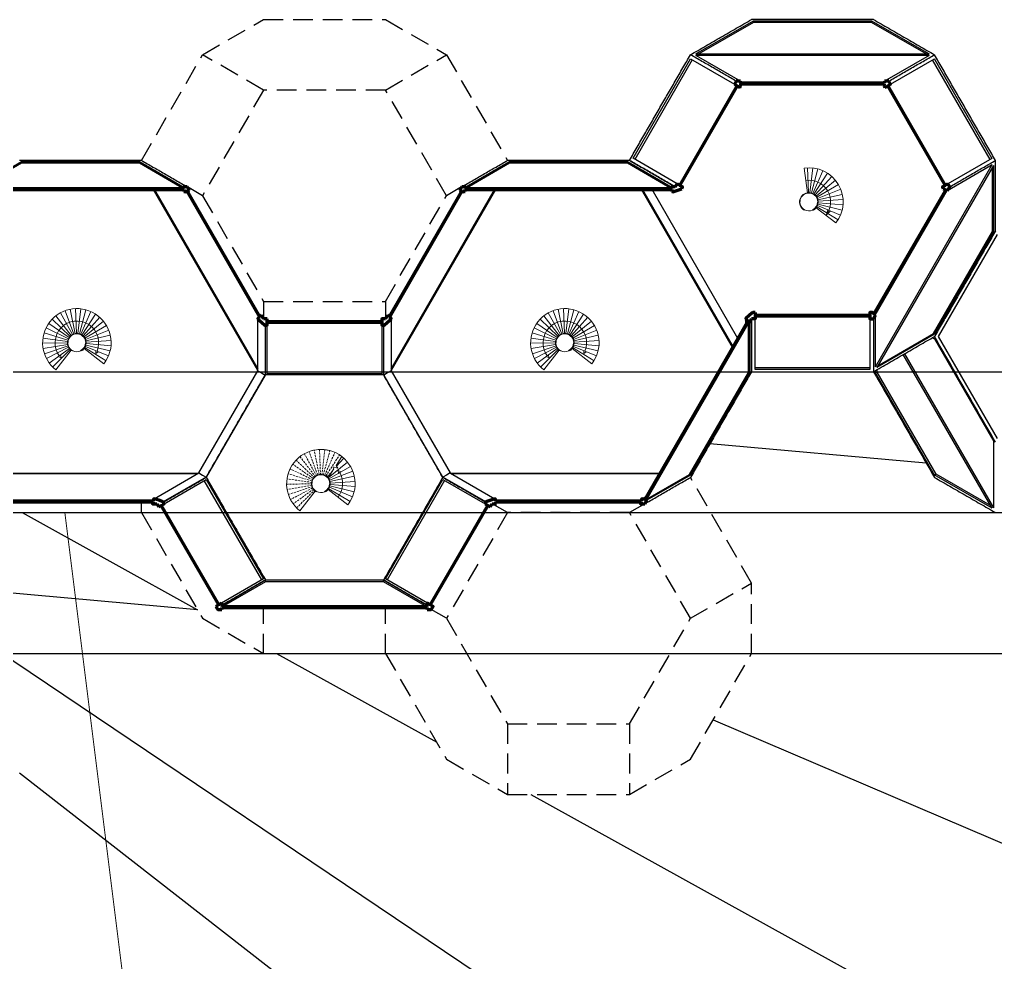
# Model space of a CAD drawing. Header units: millimetres. Extents: x 32551 to 59551, y -21458 to 15116.
# Drawn here: x 48192 to 48976, y -19898 to -19140 of the extents above; entities that cross this region are included whole.
import ezdxf

# ---------------------------------------------------------------- set-up
doc = ezdxf.new("R2010")
doc.units = ezdxf.units.MM
doc.linetypes.add('HIDDEN2', pattern=[4.7625, 3.175, -1.5875])
for name, color, linetype, lineweight, true_color in [('2ND', 120, 'Continuous', 35, 0x39ffb0), ('3RD', 141, 'Continuous', 25, 0x7debff), ('4TH DETAILS', 120, 'Continuous', 15, 0x39ffb0)]:
    doc.layers.add(name, color=color, linetype=linetype, lineweight=lineweight, true_color=true_color)
doc.layers.add('GLOW-EMERALD', color=120, linetype='Continuous', lineweight=70, true_color=0x39ffb0, transparency=0.8)

msp = doc.modelspace()

# ---------------------------------------------------------------- linework, layer by layer
for p, q in [((44829.36, -19423.096), (52689.898, -19423.096)), ((44829.36, -19536.282), (52689.898, -19536.282)), ((44829.36, -19649.419), (52689.898, -19649.419))]:
    msp.add_line(p, q)
at = {"layer": '2ND', "linetype": 'Continuous'}
for p, q in [((48768.378, -19193.543), (48722.299, -19273.354)), ((48767.681, -19189.78), (48766.226, -19192.301)), ((48766.226, -19192.301), (48768.378, -19193.543)), ((48770.94, -19189.78), (48767.681, -19189.78)), ((48768.484, -19193.604), (48770.635, -19194.846)), ((48770.635, -19194.846), (48771.356, -19193.598)), ((48771.356, -19193.598), (48771.675, -19193.598)), ((48886.368, -19192.007), (48886.062, -19193.598)), ((48886.062, -19193.598), (48886.381, -19193.598)), ((48886.381, -19193.598), (48887.101, -19194.846)), ((48886.797, -19189.78), (48886.49, -19191.371)), ((48890.055, -19189.78), (48886.797, -19189.78)), ((48326.773, -19274.633), (48323.515, -19274.633)), ((48323.515, -19274.633), (48323.821, -19276.224)), ((48323.944, -19276.86), (48324.25, -19278.451)), ((48328.402, -19277.454), (48326.773, -19274.633)), ((48547.028, -19277.985), (48488.793, -19378.85)), ((48489.283, -19379.274), (48547.641, -19278.197)), ((48547.126, -19274.633), (48545.497, -19277.454)), ((48545.497, -19277.454), (48547.028, -19277.985)), ((48550.385, -19274.633), (48547.126, -19274.633)), ((48547.641, -19278.197), (48549.171, -19278.727)), ((48549.171, -19278.727), (48549.331, -19278.451)), ((48549.331, -19278.451), (48549.65, -19278.451)), ((48549.65, -19278.451), (48549.956, -19276.86)), ((48549.956, -19276.86), (48715.862, -19276.86)), ((48550.078, -19276.224), (48550.385, -19274.633)), ((48715.74, -19276.224), (48550.078, -19276.224)), ((48715.433, -19274.633), (48715.74, -19276.224)), ((48715.862, -19276.86), (48716.168, -19278.451)), ((48723.995, -19276.181), (48723.836, -19275.905)), ((48933.901, -19275.905), (48933.741, -19276.181)), ((48933.741, -19276.181), (48935.885, -19276.924)), ((48936.497, -19277.136), (48937.416, -19277.454)), ((48387.96, -19380.611), (48386.331, -19377.789)), ((48390.871, -19380.611), (48387.96, -19380.611)), ((48483.029, -19383.095), (48390.871, -19383.095)), ((48390.871, -19383.218), (48483.029, -19383.218)), ((48487.569, -19377.789), (48485.94, -19380.611)), ((48487.569, -19383.433), (48490.508, -19380.887)), ((48777.025, -19382.372), (48694.194, -19525.839)), ((48694.806, -19526.051), (48777.514, -19382.796)), ((48874.947, -19378.004), (48782.789, -19378.004)), ((48782.789, -19378.127), (48874.947, -19378.127)), ((48877.858, -19380.611), (48879.487, -19377.789)), ((48484.47, -19385.702), (48484.629, -19385.978)), ((48299.348, -19526.964), (48182.634, -19526.964)), ((48182.756, -19527.6), (48299.225, -19527.6)), ((48302.177, -19529.191), (48303.633, -19531.712)), ((48307.481, -19527.642), (48303.806, -19526.369)), ((48305.784, -19530.47), (48351.863, -19610.281)), ((48351.969, -19610.219), (48305.89, -19530.408)), ((48307.321, -19527.918), (48307.481, -19527.642)), ((48568.009, -19530.408), (48521.93, -19610.219)), ((48522.036, -19610.281), (48568.115, -19530.47)), ((48565.858, -19529.166), (48568.009, -19530.408)), ((48568.115, -19530.47), (48570.267, -19531.712)), ((48570.267, -19531.712), (48571.722, -19529.191)), ((48691.266, -19526.964), (48574.552, -19526.964)), ((48574.674, -19527.6), (48691.144, -19527.6)), ((48694.096, -19529.191), (48695.725, -19526.369)), ((48351.863, -19610.281), (48349.712, -19611.523)), ((48354.121, -19608.977), (48351.969, -19610.219)), ((48354.841, -19610.225), (48354.121, -19608.977)), ((48519.058, -19610.225), (48518.739, -19610.225)), ((48518.739, -19610.225), (48519.046, -19611.816)), ((48354.732, -19612.453), (48519.168, -19612.453)), ((48519.046, -19611.816), (48354.854, -19611.816)), ((48519.168, -19612.453), (48519.474, -19614.044))]:
    msp.add_line(p, q, dxfattribs=at)
for points in [[(48722.405, -19273.415), (48768.484, -19193.604), (48768.378, -19193.543)], [(48886.49, -19191.371), (48771.246, -19191.371), (48770.94, -19189.78)], [(48771.675, -19193.598), (48771.368, -19192.007), (48886.368, -19192.007)], [(48887.101, -19194.846), (48889.253, -19193.604), (48935.332, -19273.415)], [(48935.438, -19273.354), (48889.359, -19193.543), (48891.51, -19192.301), (48890.055, -19189.78)], [(48718.692, -19274.633), (48720.147, -19272.112)], [(48722.299, -19273.354), (48720.147, -19272.112)], [(48723.836, -19275.905), (48724.556, -19274.657), (48722.405, -19273.415)], [(48935.332, -19273.415), (48933.18, -19274.657), (48933.901, -19275.905)], [(48937.589, -19272.112), (48935.438, -19273.354)], [(48937.416, -19277.454), (48939.045, -19274.633), (48937.589, -19272.112)], [(48158.038, -19276.86), (48323.944, -19276.86)], [(48323.821, -19276.224), (48158.16, -19276.224)], [(48324.25, -19278.451), (48324.569, -19278.451), (48324.728, -19278.727), (48326.259, -19278.197), (48384.616, -19379.274)], [(48385.106, -19378.85), (48326.872, -19277.985), (48328.402, -19277.454)], [(48718.692, -19274.633), (48715.433, -19274.633)], [(48716.168, -19278.451), (48716.487, -19278.451), (48716.647, -19278.727), (48723.995, -19276.181)], [(48935.885, -19276.924), (48878.262, -19376.729), (48876.548, -19375.244), (48876.388, -19375.52)], [(48879.487, -19377.789), (48878.752, -19377.153), (48936.497, -19277.136)], [(48781.189, -19375.244), (48778.249, -19377.789), (48775.31, -19380.335), (48775.469, -19380.611), (48775.31, -19380.887)], [(48782.789, -19375.52), (48781.348, -19375.52), (48781.189, -19375.244)], [(48782.789, -19375.52), (48782.789, -19378.004)], [(48876.388, -19375.52), (48874.947, -19375.52), (48874.947, -19378.004)], [(48384.616, -19379.274), (48383.392, -19380.335), (48383.551, -19380.611), (48383.392, -19380.887)], [(48383.392, -19380.887), (48386.331, -19383.433)], [(48386.331, -19377.789), (48385.106, -19378.85)], [(48386.331, -19383.433), (48389.27, -19385.978), (48389.43, -19385.702)], [(48389.43, -19385.702), (48390.871, -19385.702), (48390.871, -19383.218)], [(48390.871, -19383.095), (48390.871, -19380.611)], [(48485.94, -19380.611), (48483.029, -19380.611), (48483.029, -19383.095)], [(48483.029, -19383.218), (48483.029, -19385.702), (48484.47, -19385.702)], [(48484.629, -19385.978), (48487.569, -19383.433)], [(48488.793, -19378.85), (48487.569, -19377.789)], [(48490.508, -19380.887), (48490.349, -19380.611), (48490.508, -19380.335), (48489.283, -19379.274)], [(48775.31, -19380.887), (48777.025, -19382.372)], [(48777.514, -19382.796), (48778.249, -19383.433), (48779.878, -19380.611)], [(48782.789, -19378.127), (48782.789, -19380.611), (48779.878, -19380.611)], [(48874.947, -19378.127), (48874.947, -19380.611), (48877.858, -19380.611)], [(48299.973, -19525.373), (48299.654, -19525.373), (48299.348, -19526.964)], [(48303.806, -19526.369), (48300.132, -19525.096), (48299.973, -19525.373)], [(48573.767, -19525.096), (48566.419, -19527.642), (48566.578, -19527.918), (48565.858, -19529.166)], [(48574.552, -19526.964), (48574.246, -19525.373), (48573.927, -19525.373), (48573.767, -19525.096)], [(48694.194, -19525.839), (48692.051, -19525.096), (48691.891, -19525.373), (48691.572, -19525.373), (48691.266, -19526.964)], [(48299.225, -19527.6), (48298.919, -19529.191), (48302.177, -19529.191)], [(48303.633, -19531.712), (48305.784, -19530.47)], [(48305.89, -19530.408), (48308.042, -19529.166), (48307.321, -19527.918)], [(48571.722, -19529.191), (48574.981, -19529.191)], [(48574.981, -19529.191), (48574.674, -19527.6)], [(48691.144, -19527.6), (48690.837, -19529.191), (48694.096, -19529.191)], [(48695.725, -19526.369), (48694.806, -19526.051)], [(48349.712, -19611.523), (48351.167, -19614.044), (48354.425, -19614.044)], [(48354.854, -19611.816), (48355.16, -19610.225), (48354.841, -19610.225)], [(48521.93, -19610.219), (48519.779, -19608.977), (48519.058, -19610.225)], [(48519.474, -19614.044), (48522.732, -19614.044), (48524.188, -19611.523), (48522.036, -19610.281)], [(48354.425, -19614.044), (48354.732, -19612.453)]]:
    msp.add_lwpolyline(points, dxfattribs=at)
at = {"layer": '3RD', "linetype": 'Continuous', "ltscale": 10}
for p, q in [((48735.233, -19167.91), (48781.508, -19141.194)), ((48781.508, -19142.608), (48781.508, -19141.194)), ((48781.508, -19141.194), (48876.229, -19141.194)), ((48876.229, -19142.608), (48876.229, -19141.194)), ((48876.229, -19141.194), (48921.96, -19167.597)), ((48781.508, -19142.608), (48737.682, -19167.91)), ((48876.229, -19142.608), (48781.508, -19142.608)), ((48920.054, -19167.91), (48876.229, -19142.608)), ((48684.81, -19251.71), (48730.889, -19171.899)), ((48730.889, -19171.899), (48766.226, -19192.301)), ((48735.776, -19169.478), (48735.16, -19169.122)), ((48922.577, -19169.122), (48735.16, -19169.122)), ((48735.233, -19167.91), (48922.503, -19167.91)), ((48770.94, -19189.78), (48735.776, -19169.478)), ((48922.577, -19169.122), (48886.797, -19189.78)), ((48891.51, -19192.301), (48926.803, -19171.924)), ((48921.96, -19167.597), (48922.503, -19167.91)), ((48926.803, -19171.924), (48926.848, -19172.001)), ((48926.848, -19172.001), (48972.882, -19251.735)), ((48732.323, -19172.727), (48686.244, -19252.538)), ((48971.448, -19252.563), (48925.369, -19172.752)), ((48889.359, -19193.543), (48889.253, -19193.604)), ((48193.63, -19255.745), (48158.16, -19276.224)), ((48158.466, -19274.633), (48193.63, -19254.331)), ((48193.63, -19255.745), (48193.63, -19254.331)), ((48193.63, -19254.331), (48288.351, -19254.331)), ((48288.351, -19255.745), (48193.63, -19255.745)), ((48288.351, -19254.331), (48323.515, -19274.633)), ((48288.351, -19255.745), (48288.351, -19254.331)), ((48323.821, -19276.224), (48288.351, -19255.745)), ((48585.548, -19255.745), (48550.078, -19276.224)), ((48550.385, -19274.633), (48585.548, -19254.331)), ((48585.548, -19255.745), (48585.548, -19254.331)), ((48585.548, -19254.331), (48680.27, -19254.331)), ((48680.27, -19255.745), (48585.548, -19255.745)), ((48680.27, -19254.331), (48715.433, -19274.633)), ((48680.27, -19255.745), (48680.27, -19254.331)), ((48715.74, -19276.224), (48680.27, -19255.745)), ((48720.147, -19272.112), (48684.81, -19251.71)), ((48879.487, -19419.113), (48973.203, -19256.792)), ((48974.208, -19257.466), (48880.573, -19419.647)), ((48937.416, -19277.454), (48973.203, -19256.792)), ((48972.882, -19251.735), (48937.589, -19272.112)), ((48973.474, -19310.475), (48973.474, -19258.739)), ((48974.208, -19257.466), (48974.208, -19310.899)), ((48722.299, -19273.354), (48722.405, -19273.415)), ((48935.332, -19273.415), (48935.438, -19273.354)), ((48383.392, -19421.971), (48299.612, -19276.86)), ((48300.336, -19276.86), (48383.392, -19420.717)), ((48324.25, -19278.451), (48321.494, -19276.86)), ((48324.25, -19278.451), (48324.728, -19278.727)), ((48326.872, -19277.985), (48326.259, -19278.197)), ((48574.382, -19276.86), (48490.508, -19421.971)), ((48490.508, -19420.717), (48573.564, -19276.86)), ((48547.641, -19278.197), (48547.028, -19277.985)), ((48549.171, -19278.727), (48549.65, -19278.451)), ((48552.405, -19276.86), (48549.65, -19278.451)), ((48550.078, -19276.224), (48549.956, -19276.86)), ((48764.736, -19403.657), (48691.53, -19276.86)), ((48692.254, -19276.86), (48765.098, -19403.029)), ((48768.975, -19396.314), (48700.009, -19276.86)), ((48716.168, -19278.451), (48713.413, -19276.86)), ((48715.862, -19276.86), (48715.74, -19276.224)), ((48716.168, -19278.451), (48716.647, -19278.727)), ((48936.497, -19277.136), (48935.885, -19276.924)), ((48926.113, -19392.506), (48973.474, -19310.475)), ((48974.208, -19310.899), (48928.477, -19390.109)), ((48930.106, -19394.811), (48977.467, -19312.781)), ((48973.474, -19310.475), (48974.208, -19310.899)), ((48383.392, -19422.339), (48383.392, -19380.335)), ((48384.616, -19379.274), (48385.106, -19378.85)), ((48488.793, -19378.85), (48489.283, -19379.274)), ((48490.508, -19380.335), (48490.508, -19422.339)), ((48775.31, -19385.342), (48775.31, -19380.335)), ((48777.514, -19382.796), (48777.025, -19382.372)), ((48777.514, -19423.612), (48777.514, -19382.796)), ((48778.249, -19383.433), (48778.249, -19424.036)), ((48782.789, -19421.415), (48782.789, -19380.611)), ((48874.947, -19380.611), (48874.947, -19421.415)), ((48878.262, -19376.729), (48878.752, -19377.153)), ((48879.487, -19419.113), (48879.487, -19377.789)), ((48389.27, -19385.978), (48389.27, -19425.733)), ((48390.871, -19424.809), (48390.871, -19385.702)), ((48483.029, -19385.702), (48483.029, -19424.809)), ((48484.629, -19425.733), (48484.629, -19385.978)), ((48928.477, -19390.109), (48926.848, -19392.93)), ((48926.848, -19392.93), (48880.573, -19419.647)), ((48881.308, -19418.374), (48926.113, -19392.506)), ((48925.219, -19395.752), (48926.848, -19396.693)), ((48926.113, -19392.506), (48926.848, -19392.93)), ((48926.848, -19396.693), (48972.579, -19475.902)), ((48977.467, -19476.842), (48930.106, -19394.811)), ((48973.122, -19532.784), (48901.81, -19409.267)), ((48902.833, -19408.676), (48974.208, -19532.302)), ((48336.031, -19504.37), (48383.392, -19422.339)), ((48383.392, -19422.339), (48386.331, -19424.036)), ((48390.871, -19423.153), (48483.029, -19423.153)), ((48490.508, -19422.339), (48487.569, -19424.036)), ((48490.508, -19422.339), (48537.869, -19504.37)), ((48782.789, -19419.759), (48874.947, -19419.759)), ((48874.947, -19421.415), (48782.789, -19421.415)), ((48879.487, -19424.036), (48879.487, -19422.155)), ((48880.712, -19423.329), (48879.487, -19424.036)), ((48880.712, -19423.329), (48880.712, -19421.448)), ((48928.073, -19505.36), (48880.712, -19423.329)), ((48389.27, -19425.733), (48341.91, -19507.764)), ((48386.331, -19424.036), (48389.27, -19425.733)), ((48483.029, -19424.809), (48390.871, -19424.809)), ((48487.569, -19424.036), (48484.629, -19425.733)), ((48484.789, -19426.01), (48484.629, -19425.733)), ((48531.99, -19507.764), (48484.789, -19426.01)), ((48730.154, -19505.643), (48777.514, -19423.612)), ((48778.249, -19424.036), (48732.518, -19503.246)), ((48777.514, -19423.612), (48778.249, -19424.036)), ((48926.848, -19506.067), (48879.487, -19424.036)), ((48972.579, -19475.902), (48974.208, -19478.724)), ((48974.208, -19478.724), (48974.208, -19532.302)), ((48168.152, -19504.554), (48335.712, -19504.554)), ((48334.626, -19505.182), (48168.514, -19505.182)), ((48300.132, -19525.096), (48336.031, -19504.37)), ((48341.91, -19507.764), (48307.481, -19527.642)), ((48308.042, -19529.166), (48341.865, -19509.638)), ((48336.031, -19504.37), (48338.97, -19506.067)), ((48338.97, -19506.067), (48341.91, -19507.764)), ((48341.865, -19509.638), (48341.91, -19509.716)), ((48485.911, -19589.424), (48531.99, -19509.613)), ((48534.929, -19506.067), (48531.99, -19507.764)), ((48566.419, -19527.642), (48531.99, -19507.764)), ((48531.99, -19509.613), (48565.858, -19529.166)), ((48537.869, -19504.37), (48534.929, -19506.067)), ((48537.869, -19504.37), (48538.028, -19504.462)), ((48538.028, -19504.462), (48573.767, -19525.096)), ((48538.188, -19504.554), (48706.482, -19504.554)), ((48706.12, -19505.182), (48539.274, -19505.182)), ((48694.806, -19526.051), (48730.154, -19505.643)), ((48730.889, -19506.067), (48695.725, -19526.369)), ((48730.154, -19505.643), (48730.889, -19506.067)), ((48732.518, -19503.246), (48730.889, -19506.067)), ((48928.073, -19505.36), (48926.848, -19506.067)), ((48928.477, -19507.008), (48926.848, -19506.067)), ((48971.898, -19530.663), (48928.073, -19505.36)), ((48973.122, -19532.784), (48928.477, -19507.008)), ((48386.51, -19590.278), (48340.431, -19510.467)), ((48341.91, -19509.716), (48387.944, -19589.449)), ((48533.424, -19510.441), (48487.345, -19590.252)), ((48300.132, -19525.096), (48299.654, -19525.373)), ((48574.246, -19525.373), (48573.767, -19525.096)), ((48692.051, -19525.096), (48691.572, -19525.373)), ((48692.051, -19525.096), (48695.909, -19522.869)), ((48305.89, -19530.408), (48305.784, -19530.47)), ((48568.115, -19530.47), (48568.009, -19530.408)), ((48694.194, -19525.839), (48694.806, -19526.051)), ((48387.944, -19589.449), (48354.121, -19608.977)), ((48389.589, -19591.762), (48354.854, -19611.816)), ((48355.16, -19610.225), (48389.589, -19590.348)), ((48389.589, -19590.348), (48484.31, -19590.348)), ((48389.589, -19591.762), (48389.589, -19590.348)), ((48484.31, -19591.762), (48389.589, -19591.762)), ((48484.31, -19590.348), (48518.739, -19610.225)), ((48484.31, -19591.762), (48484.31, -19590.348)), ((48519.046, -19611.816), (48484.31, -19591.762)), ((48519.779, -19608.977), (48485.911, -19589.424)), ((48351.863, -19610.281), (48351.969, -19610.219)), ((48521.93, -19610.219), (48522.036, -19610.281)), ((48357.181, -19612.453), (48354.425, -19614.044)), ((48519.474, -19614.044), (48516.719, -19612.453)), ((48519.168, -19612.453), (48519.046, -19611.816))]:
    msp.add_line(p, q, dxfattribs=at)
at = {"layer": '3RD', "ltscale": 10}
for p, q in [((48920.249, -19496.494), (48746.443, -19481.056)), ((48194.105, -19536.245), (48335.076, -19614.315)), ((48335.019, -19614.218), (48156.176, -19598.333)), ((48147.435, -19628.723), (48933.512, -20157.404)), ((48398.395, -19649.382), (48527.119, -19720.67)), ((48749.142, -19702.656), (49315.369, -19944.28)), ((48192.022, -19745.308), (48880.79, -20281.302)), ((48602.686, -19762.519), (49123.216, -20050.792))]:
    msp.add_line(p, q, dxfattribs=at)
at = {"layer": '3RD', "linetype": 'HIDDEN2', "ltscale": 10}
msp.add_line((48289.98, -19536.282), (48289.98, -19527.6), dxfattribs=at)
at = {"layer": '3RD', "linetype": 'HIDDEN2', "ltscale": 5}
for points in [[(48290.002, -19253.402), (48338.97, -19168.587), (48387.96, -19140.302), (48485.94, -19140.302), (48534.929, -19168.587), (48583.919, -19253.39)], [(48485.94, -19196.871), (48387.96, -19196.871), (48338.97, -19168.587)], [(48547.084, -19274.707), (48534.929, -19281.724), (48485.94, -19196.871), (48534.929, -19168.587)], [(48387.96, -19196.871), (48338.97, -19281.724), (48326.816, -19274.707)], [(48338.97, -19281.724), (48387.96, -19366.577), (48387.96, -19380.611)], [(48485.94, -19366.577), (48534.929, -19281.724)], [(48387.96, -19366.577), (48485.94, -19366.577), (48485.94, -19380.611)], [(48485.94, -19649.419), (48534.929, -19734.272), (48583.919, -19762.556), (48681.899, -19762.556), (48730.889, -19734.272), (48779.878, -19649.419), (48779.878, -19592.851), (48730.889, -19507.949)], [(48694.096, -19529.191), (48681.899, -19536.282), (48583.919, -19536.282), (48571.722, -19529.191)], [(48192.001, -19536.282), (48289.98, -19536.282), (48338.97, -19621.135), (48387.96, -19649.419), (48387.96, -19612.453)], [(48583.919, -19536.282), (48534.929, -19621.135), (48522.647, -19614.044)], [(48730.889, -19621.135), (48681.899, -19536.282)], [(48681.899, -19705.988), (48730.889, -19621.135), (48779.886, -19592.863)], [(48387.96, -19649.419), (48485.94, -19649.419), (48485.94, -19612.453)], [(48534.929, -19621.135), (48583.919, -19705.988), (48583.919, -19762.556)], [(48583.919, -19705.988), (48681.899, -19705.988), (48681.899, -19762.556)]]:
    msp.add_lwpolyline(points, dxfattribs=at)
at = {"layer": '3RD', "linetype": 'Continuous', "ltscale": 10}
for points in [[(48730.889, -19168.537), (48779.878, -19140.253)], [(48877.858, -19140.253), (48779.878, -19140.253)], [(48877.858, -19140.253), (48926.848, -19168.537)], [(48681.899, -19253.39), (48730.889, -19168.537)], [(48767.681, -19189.78), (48730.889, -19168.537)], [(48890.055, -19189.78), (48926.848, -19168.537)], [(48975.838, -19253.39), (48926.848, -19168.537)], [(48289.98, -19253.39), (48192.001, -19253.39)], [(48289.98, -19253.39), (48326.773, -19274.633)], [(48547.126, -19274.633), (48583.919, -19253.39)], [(48681.899, -19253.39), (48583.919, -19253.39)], [(48718.692, -19274.633), (48681.899, -19253.39)], [(48681.899, -19253.39), (48718.692, -19274.633)], [(48939.045, -19274.633), (48975.838, -19253.39)], [(48975.838, -19309.959), (48975.838, -19253.39)], [(48975.838, -19309.959), (48926.848, -19394.811)], [(48779.878, -19380.611), (48779.878, -19423.096)], [(48779.878, -19423.096), (48779.878, -19380.611)], [(48877.858, -19380.611), (48877.858, -19423.096)], [(48389.43, -19425.641), (48389.43, -19385.702)], [(48484.47, -19425.641), (48484.47, -19385.702)], [(48877.858, -19423.096), (48926.848, -19394.811)], [(48975.838, -19479.664), (48926.848, -19394.811)], [(48779.878, -19423.096), (48730.889, -19507.949)], [(48779.878, -19423.096), (48877.858, -19423.096)], [(48877.858, -19423.096), (48926.848, -19507.949)], [(48341.91, -19507.949), (48389.43, -19425.641)], [(48484.47, -19425.641), (48389.43, -19425.641)], [(48531.99, -19507.949), (48484.47, -19425.641)], [(48307.321, -19527.918), (48341.91, -19507.949)], [(48341.91, -19507.949), (48389.43, -19590.256)], [(48531.99, -19507.949), (48484.47, -19590.256)], [(48531.99, -19507.949), (48566.578, -19527.918)], [(48694.096, -19529.191), (48730.889, -19507.949)], [(48926.848, -19507.949), (48975.838, -19536.233)], [(48354.841, -19610.225), (48389.43, -19590.256)], [(48389.43, -19590.256), (48484.47, -19590.256)], [(48484.47, -19590.256), (48519.058, -19610.225)]]:
    msp.add_open_spline(points, degree=1, dxfattribs=at)
at = {"layer": '4TH DETAILS', "linetype": 'Continuous'}
for p, q in [((48824.909, -19279.334), (48822.061, -19259.538)), ((48824.842, -19259.281), (48825.667, -19279.264)), ((48829.078, -19259.433), (48826.822, -19279.305)), ((48827.958, -19279.524), (48833.24, -19260.234)), ((48829.046, -19279.914), (48837.23, -19261.665)), ((48830.061, -19280.467), (48840.952, -19263.693)), ((48830.979, -19281.169), (48844.319, -19266.268)), ((48831.778, -19282.005), (48847.249, -19269.33)), ((48849.675, -19272.806), (48832.44, -19282.953)), ((48832.948, -19283.991), (48851.537, -19276.613)), ((48833.29, -19285.095), (48852.793, -19280.662)), ((48832.903, -19289.634), (48851.374, -19297.305)), ((48833.263, -19288.536), (48852.693, -19293.277)), ((48853.377, -19289.094), (48833.45, -19287.395)), ((48833.459, -19286.239), (48853.411, -19284.855)), ((48832.326, -19290.749), (48832.046, -19291.164)), ((48849.399, -19301.168), (48832.326, -19290.749)), ((48849.399, -19301.168), (48832.326, -19290.749)), ((48224.796, -19375.824), (48234.457, -19393.336)), ((48235.509, -19392.857), (48228.654, -19374.069)), ((48236.622, -19392.546), (48232.736, -19372.927)), ((48236.945, -19372.426), (48237.77, -19392.409)), ((48241.181, -19372.578), (48238.925, -19392.45)), ((48240.061, -19392.669), (48245.343, -19373.379)), ((48241.149, -19393.059), (48249.333, -19374.81)), ((48616.714, -19375.824), (48626.375, -19393.336)), ((48627.427, -19392.857), (48620.572, -19374.069)), ((48628.541, -19392.546), (48624.654, -19372.927)), ((48628.863, -19372.426), (48629.689, -19392.409)), ((48633.099, -19372.578), (48630.844, -19392.45)), ((48631.979, -19392.669), (48637.261, -19373.379)), ((48633.067, -19393.059), (48641.251, -19374.81)), ((48218.11, -19380.996), (48232.634, -19394.746)), ((48221.253, -19378.151), (48233.491, -19393.971)), ((48242.164, -19393.612), (48253.055, -19376.838)), ((48243.082, -19394.315), (48256.422, -19379.413)), ((48243.881, -19395.15), (48259.352, -19382.475)), ((48610.029, -19380.996), (48624.552, -19394.746)), ((48613.172, -19378.151), (48625.409, -19393.971)), ((48634.082, -19393.612), (48644.973, -19376.838)), ((48635, -19394.315), (48648.34, -19379.413)), ((48635.8, -19395.15), (48651.271, -19382.475)), ((48230.904, -19397.721), (48211.769, -19391.901)), ((48231.325, -19396.644), (48213.312, -19387.953)), ((48231.906, -19395.644), (48215.442, -19384.289)), ((48261.778, -19385.951), (48244.543, -19396.098)), ((48245.051, -19397.136), (48263.64, -19389.759)), ((48622.823, -19397.721), (48603.688, -19391.901)), ((48623.243, -19396.644), (48605.23, -19387.953)), ((48623.824, -19395.644), (48607.36, -19384.289)), ((48653.696, -19385.951), (48636.461, -19396.098)), ((48636.969, -19397.136), (48655.559, -19389.759)), ((48230.654, -19398.849), (48210.852, -19396.04)), ((48245.393, -19398.24), (48264.896, -19393.807)), ((48245.562, -19399.384), (48265.514, -19398)), ((48622.572, -19398.849), (48602.771, -19396.04)), ((48637.312, -19398.24), (48656.814, -19393.807)), ((48637.48, -19399.384), (48657.432, -19398)), ((48210.582, -19400.27), (48230.58, -19400.003)), ((48230.685, -19401.154), (48210.965, -19404.491)), ((48211.992, -19408.603), (48230.965, -19402.276)), ((48231.414, -19403.341), (48213.639, -19412.509)), ((48232.022, -19404.324), (48215.867, -19416.115)), ((48218.622, -19419.336), (48232.773, -19405.203)), ((48259.81, -19416.756), (48244.006, -19404.499)), ((48261.502, -19414.313), (48244.145, -19403.721)), ((48244.429, -19403.894), (48244.149, -19404.309)), ((48245.006, -19402.779), (48263.477, -19410.45)), ((48245.366, -19401.681), (48264.796, -19406.422)), ((48265.48, -19402.239), (48245.553, -19400.54)), ((48602.501, -19400.27), (48622.499, -19400.003)), ((48622.603, -19401.154), (48602.884, -19404.491)), ((48603.911, -19408.603), (48622.883, -19402.276)), ((48623.333, -19403.341), (48605.558, -19412.509)), ((48623.94, -19404.324), (48607.785, -19416.115)), ((48610.541, -19419.336), (48624.692, -19405.203)), ((48651.728, -19416.756), (48635.925, -19404.499)), ((48653.42, -19414.313), (48636.063, -19403.721)), ((48636.348, -19403.894), (48636.067, -19404.309)), ((48636.925, -19402.779), (48655.395, -19410.45)), ((48637.284, -19401.681), (48656.714, -19406.422)), ((48657.399, -19402.239), (48637.471, -19400.54)), ((48427.553, -19486.316), (48431.74, -19485.679)), ((48428.137, -19486.18), (48427.65, -19486.292)), ((48428.095, -19486.19), (48428.137, -19486.18)), ((48428.137, -19486.18), (48428.148, -19486.225)), ((48431.737, -19485.636), (48435.972, -19485.651)), ((48431.836, -19485.628), (48432.335, -19485.593)), ((48431.837, -19485.637), (48431.836, -19485.628)), ((48432.287, -19485.596), (48432.292, -19485.595)), ((48432.335, -19485.593), (48432.292, -19485.595)), ((48432.335, -19485.593), (48432.339, -19485.638)), ((48440.709, -19486.361), (48435.975, -19485.608)), ((48436.075, -19485.615), (48436.074, -19485.624)), ((48436.075, -19485.615), (48436.573, -19485.657)), ((48436.526, -19485.653), (48436.53, -19485.653)), ((48436.573, -19485.657), (48436.53, -19485.653)), ((48436.573, -19485.657), (48436.57, -19485.703)), ((48427.652, -19486.301), (48427.65, -19486.292)), ((48428.091, -19486.191), (48428.095, -19486.19)), ((48440.751, -19486.372), (48440.709, -19486.361)), ((48446.599, -19499.009), (48452.381, -19492.55)), ((48439.841, -19508.287), (48455.312, -19495.612)), ((48457.737, -19499.088), (48440.502, -19509.235)), ((48441.01, -19510.273), (48459.6, -19502.896)), ((48441.352, -19511.377), (48460.855, -19506.944)), ((48440.388, -19517.032), (48440.108, -19517.446)), ((48457.461, -19527.45), (48440.388, -19517.032)), ((48440.965, -19515.916), (48459.436, -19523.587)), ((48441.325, -19514.818), (48460.755, -19519.559)), ((48461.44, -19515.376), (48441.512, -19513.677)), ((48441.521, -19512.521), (48461.473, -19511.138)), ((48455.769, -19529.893), (48439.965, -19517.636))]:
    msp.add_line(p, q, dxfattribs=at)
at = {"layer": '4TH DETAILS'}
for p, q in [((48832.821, -19286.808), (48833.143, -19286.838)), ((48822.42, -19293.007), (48822.254, -19293.296)), ((48828.903, -19292.96), (48829.045, -19293.262)), ((48829.729, -19293.279), (48829.562, -19292.99)), ((48244.924, -19399.926), (48245.246, -19399.928)), ((48636.843, -19399.926), (48637.165, -19399.928)), ((48234.523, -19406.125), (48234.357, -19406.413)), ((48241.006, -19406.078), (48241.148, -19406.379)), ((48241.832, -19406.397), (48241.665, -19406.108)), ((48626.442, -19406.125), (48626.275, -19406.413)), ((48632.924, -19406.078), (48633.067, -19406.379)), ((48633.75, -19406.397), (48633.584, -19406.108)), ((48446.191, -19498.403), (48450.797, -19491.235)), ((48439.841, -19508.287), (48444.432, -19501.14)), ((48448.178, -19504.716), (48450.072, -19503.601)), ((48440.884, -19513.063), (48441.206, -19513.065)), ((48430.483, -19519.262), (48430.316, -19519.55)), ((48436.965, -19519.215), (48437.107, -19519.516)), ((48437.791, -19519.534), (48437.624, -19519.245))]:
    msp.add_line(p, q, dxfattribs=at)
at = {"layer": '4TH DETAILS', "linetype": 'HIDDEN2', "ltscale": 0.5}
for p, q in [((48432.581, -19505.683), (48428.695, -19486.064)), ((48432.904, -19485.563), (48433.729, -19505.546)), ((48437.14, -19485.715), (48434.885, -19505.588)), ((48417.212, -19491.289), (48429.45, -19507.108)), ((48420.755, -19488.961), (48430.416, -19506.473)), ((48431.468, -19505.994), (48424.613, -19487.206)), ((48436.02, -19505.806), (48441.302, -19486.516)), ((48437.108, -19506.196), (48445.292, -19487.947)), ((48438.123, -19506.749), (48449.014, -19489.975)), ((48427.284, -19509.781), (48409.271, -19501.09)), ((48427.865, -19508.781), (48411.401, -19497.426)), ((48414.07, -19494.133), (48428.593, -19507.883)), ((48426.613, -19511.986), (48406.812, -19509.177)), ((48426.863, -19510.858), (48407.729, -19505.039)), ((48439.041, -19507.452), (48443.775, -19502.164)), ((48406.541, -19513.407), (48426.54, -19513.14)), ((48426.644, -19514.291), (48406.924, -19517.628)), ((48407.952, -19521.74), (48426.924, -19515.413)), ((48427.373, -19516.478), (48409.599, -19525.646)), ((48427.981, -19517.461), (48411.826, -19529.252)), ((48414.581, -19532.473), (48428.732, -19518.34))]:
    msp.add_line(p, q, dxfattribs=at)
at = {"layer": '4TH DETAILS'}
for points in [[(48847.707, -19303.639), (48831.905, -19291.379)], [(48839.78, -19297.489), (48841.126, -19292.964)], [(48839.78, -19297.489), (48843.149, -19294.183)], [(48233.469, -19405.818), (48221.207, -19421.625)], [(48259.829, -19416.748), (48244.027, -19404.489)], [(48253.307, -19408.527), (48253.37, -19406.253)], [(48253.307, -19408.527), (48255.249, -19407.033)], [(48625.388, -19405.818), (48613.125, -19421.625)], [(48651.748, -19416.748), (48635.946, -19404.489)], [(48645.225, -19408.527), (48645.289, -19406.253)], [(48645.225, -19408.527), (48647.168, -19407.033)], [(48225.353, -19411.914), (48223.092, -19410.842)], [(48225.353, -19411.914), (48224.787, -19409.605)], [(48617.271, -19411.914), (48615.01, -19410.842)], [(48617.271, -19411.914), (48616.705, -19409.605)], [(48444.432, -19501.14), (48443.574, -19499.585)], [(48447.565, -19500.445), (48443.574, -19499.585)], [(48447.565, -19500.445), (48446.191, -19498.403)], [(48447.918, -19502.375), (48448.178, -19504.716)], [(48447.918, -19502.375), (48450.072, -19503.601)], [(48429.42, -19518.949), (48417.147, -19534.77)], [(48455.769, -19529.893), (48439.967, -19517.634)], [(48552.692, -21458.442), (48354.813, -20864.806), (48354.813, -20546.868), (48228.49, -19536.282)]]:
    msp.add_lwpolyline(points, dxfattribs=at)
at = {"layer": '4TH DETAILS', "linetype": 'Continuous'}
msp.add_arc((48825.977, -19286.758), 27.5, 322.158402, 98.18649, dxfattribs=at)
at = {"layer": '4TH DETAILS'}
for centre, radius, start, end in [((48825.957, -19286.766), 17.495, 322.196424, 98.119823), ((48825.977, -19286.785), 7.5, 300.019763, 240.23704), ((48825.977, -19286.785), 7.167, 295.351264, 240.24848), ((48825.968, -19286.767), 6.854, 295.355045, 359.651323), ((48825.977, -19286.758), 7.191, 240.35702, 295.257619), ((48238.08, -19399.903), 27.5, 322.203589, 232.16137), ((48629.998, -19399.903), 27.5, 322.203589, 232.16137), ((48238.08, -19399.903), 17.5, 337.446698, 216.124545), ((48629.998, -19399.903), 17.5, 337.446698, 216.124545), ((48238.08, -19399.903), 7.5, 300.019763, 240.23704), ((48238.08, -19399.903), 7.167, 295.351264, 240.24848), ((48238.071, -19399.884), 6.854, 295.355045, 359.651323), ((48629.998, -19399.903), 7.5, 300.019763, 240.23704), ((48629.998, -19399.903), 7.167, 295.351264, 240.24848), ((48629.989, -19399.884), 6.854, 295.355045, 359.651323), ((48238.08, -19399.875), 7.191, 240.35702, 295.257619), ((48629.998, -19399.875), 7.191, 240.35702, 295.257619), ((48434.039, -19513.04), 27.5, 322.203589, 232.139685), ((48434.039, -19513.04), 7.5, 300.019763, 240.23704), ((48434.039, -19513.04), 7.167, 295.351264, 240.24848), ((48434.02, -19513.02), 17.521, 322.192332, 30.399321), ((48434.03, -19513.021), 6.854, 295.355045, 359.651323), ((48434.039, -19513.012), 7.191, 240.35702, 295.257619)]:
    msp.add_arc(centre, radius, start, end, dxfattribs=at)
at = {"layer": 'GLOW-EMERALD', "linetype": 'Continuous'}
for p, q in [((48768.378, -19193.543), (48722.299, -19273.354)), ((48767.681, -19189.78), (48766.226, -19192.301)), ((48766.226, -19192.301), (48768.378, -19193.543)), ((48770.94, -19189.78), (48767.681, -19189.78)), ((48768.484, -19193.604), (48770.635, -19194.846)), ((48770.635, -19194.846), (48771.356, -19193.598)), ((48771.356, -19193.598), (48771.675, -19193.598)), ((48886.368, -19192.007), (48886.062, -19193.598)), ((48886.062, -19193.598), (48886.381, -19193.598)), ((48886.381, -19193.598), (48887.101, -19194.846)), ((48886.797, -19189.78), (48886.49, -19191.371)), ((48890.055, -19189.78), (48886.797, -19189.78)), ((48326.773, -19274.633), (48323.515, -19274.633)), ((48323.515, -19274.633), (48323.821, -19276.224)), ((48323.944, -19276.86), (48324.25, -19278.451)), ((48328.402, -19277.454), (48326.773, -19274.633)), ((48547.028, -19277.985), (48488.793, -19378.85)), ((48489.283, -19379.274), (48547.641, -19278.197)), ((48547.126, -19274.633), (48545.497, -19277.454)), ((48545.497, -19277.454), (48547.028, -19277.985)), ((48550.385, -19274.633), (48547.126, -19274.633)), ((48547.641, -19278.197), (48549.171, -19278.727)), ((48549.171, -19278.727), (48549.331, -19278.451)), ((48549.331, -19278.451), (48549.65, -19278.451)), ((48549.65, -19278.451), (48549.956, -19276.86)), ((48549.956, -19276.86), (48715.862, -19276.86)), ((48550.078, -19276.224), (48550.385, -19274.633)), ((48715.74, -19276.224), (48550.078, -19276.224)), ((48715.433, -19274.633), (48715.74, -19276.224)), ((48715.862, -19276.86), (48716.168, -19278.451)), ((48723.995, -19276.181), (48723.836, -19275.905)), ((48933.901, -19275.905), (48933.741, -19276.181)), ((48933.741, -19276.181), (48935.885, -19276.924)), ((48936.497, -19277.136), (48937.416, -19277.454)), ((48387.96, -19380.611), (48386.331, -19377.789)), ((48390.871, -19380.611), (48387.96, -19380.611)), ((48483.029, -19383.095), (48390.871, -19383.095)), ((48390.871, -19383.218), (48483.029, -19383.218)), ((48487.569, -19377.789), (48485.94, -19380.611)), ((48487.569, -19383.433), (48490.508, -19380.887)), ((48777.025, -19382.372), (48694.194, -19525.839)), ((48694.806, -19526.051), (48777.514, -19382.796)), ((48874.947, -19378.004), (48782.789, -19378.004)), ((48782.789, -19378.127), (48874.947, -19378.127)), ((48877.858, -19380.611), (48879.487, -19377.789)), ((48484.47, -19385.702), (48484.629, -19385.978)), ((48299.348, -19526.964), (48182.634, -19526.964)), ((48182.756, -19527.6), (48299.225, -19527.6)), ((48302.177, -19529.191), (48303.633, -19531.712)), ((48307.481, -19527.642), (48303.806, -19526.369)), ((48305.784, -19530.47), (48351.863, -19610.281)), ((48351.969, -19610.219), (48305.89, -19530.408)), ((48307.321, -19527.918), (48307.481, -19527.642)), ((48568.009, -19530.408), (48521.93, -19610.219)), ((48522.036, -19610.281), (48568.115, -19530.47)), ((48565.858, -19529.166), (48568.009, -19530.408)), ((48568.115, -19530.47), (48570.267, -19531.712)), ((48570.267, -19531.712), (48571.722, -19529.191)), ((48691.266, -19526.964), (48574.552, -19526.964)), ((48574.674, -19527.6), (48691.144, -19527.6)), ((48694.096, -19529.191), (48695.725, -19526.369)), ((48351.863, -19610.281), (48349.712, -19611.523)), ((48354.121, -19608.977), (48351.969, -19610.219)), ((48354.841, -19610.225), (48354.121, -19608.977)), ((48519.058, -19610.225), (48518.739, -19610.225)), ((48518.739, -19610.225), (48519.046, -19611.816)), ((48354.732, -19612.453), (48519.168, -19612.453)), ((48519.046, -19611.816), (48354.854, -19611.816)), ((48519.168, -19612.453), (48519.474, -19614.044))]:
    msp.add_line(p, q, dxfattribs=at)
for points in [[(48722.405, -19273.415), (48768.484, -19193.604), (48768.378, -19193.543)], [(48886.49, -19191.371), (48771.246, -19191.371), (48770.94, -19189.78)], [(48771.675, -19193.598), (48771.368, -19192.007), (48886.368, -19192.007)], [(48887.101, -19194.846), (48889.253, -19193.604), (48935.332, -19273.415)], [(48935.438, -19273.354), (48889.359, -19193.543), (48891.51, -19192.301), (48890.055, -19189.78)], [(48718.692, -19274.633), (48720.147, -19272.112)], [(48722.299, -19273.354), (48720.147, -19272.112)], [(48723.836, -19275.905), (48724.556, -19274.657), (48722.405, -19273.415)], [(48935.332, -19273.415), (48933.18, -19274.657), (48933.901, -19275.905)], [(48937.589, -19272.112), (48935.438, -19273.354)], [(48937.416, -19277.454), (48939.045, -19274.633), (48937.589, -19272.112)], [(48158.038, -19276.86), (48323.944, -19276.86)], [(48323.821, -19276.224), (48158.16, -19276.224)], [(48324.25, -19278.451), (48324.569, -19278.451), (48324.728, -19278.727), (48326.259, -19278.197), (48384.616, -19379.274)], [(48385.106, -19378.85), (48326.872, -19277.985), (48328.402, -19277.454)], [(48718.692, -19274.633), (48715.433, -19274.633)], [(48716.168, -19278.451), (48716.487, -19278.451), (48716.647, -19278.727), (48723.995, -19276.181)], [(48935.885, -19276.924), (48878.262, -19376.729), (48876.548, -19375.244), (48876.388, -19375.52)], [(48879.487, -19377.789), (48878.752, -19377.153), (48936.497, -19277.136)], [(48781.189, -19375.244), (48778.249, -19377.789), (48775.31, -19380.335), (48775.469, -19380.611), (48775.31, -19380.887)], [(48782.789, -19375.52), (48781.348, -19375.52), (48781.189, -19375.244)], [(48782.789, -19375.52), (48782.789, -19378.004)], [(48876.388, -19375.52), (48874.947, -19375.52), (48874.947, -19378.004)], [(48384.616, -19379.274), (48383.392, -19380.335), (48383.551, -19380.611), (48383.392, -19380.887)], [(48383.392, -19380.887), (48386.331, -19383.433)], [(48386.331, -19377.789), (48385.106, -19378.85)], [(48386.331, -19383.433), (48389.27, -19385.978), (48389.43, -19385.702)], [(48389.43, -19385.702), (48390.871, -19385.702), (48390.871, -19383.218)], [(48390.871, -19383.095), (48390.871, -19380.611)], [(48485.94, -19380.611), (48483.029, -19380.611), (48483.029, -19383.095)], [(48483.029, -19383.218), (48483.029, -19385.702), (48484.47, -19385.702)], [(48484.629, -19385.978), (48487.569, -19383.433)], [(48488.793, -19378.85), (48487.569, -19377.789)], [(48490.508, -19380.887), (48490.349, -19380.611), (48490.508, -19380.335), (48489.283, -19379.274)], [(48775.31, -19380.887), (48777.025, -19382.372)], [(48777.514, -19382.796), (48778.249, -19383.433), (48779.878, -19380.611)], [(48782.789, -19378.127), (48782.789, -19380.611), (48779.878, -19380.611)], [(48874.947, -19378.127), (48874.947, -19380.611), (48877.858, -19380.611)], [(48299.973, -19525.373), (48299.654, -19525.373), (48299.348, -19526.964)], [(48303.806, -19526.369), (48300.132, -19525.096), (48299.973, -19525.373)], [(48573.767, -19525.096), (48566.419, -19527.642), (48566.578, -19527.918), (48565.858, -19529.166)], [(48574.552, -19526.964), (48574.246, -19525.373), (48573.927, -19525.373), (48573.767, -19525.096)], [(48694.194, -19525.839), (48692.051, -19525.096), (48691.891, -19525.373), (48691.572, -19525.373), (48691.266, -19526.964)], [(48299.225, -19527.6), (48298.919, -19529.191), (48302.177, -19529.191)], [(48303.633, -19531.712), (48305.784, -19530.47)], [(48305.89, -19530.408), (48308.042, -19529.166), (48307.321, -19527.918)], [(48571.722, -19529.191), (48574.981, -19529.191)], [(48574.981, -19529.191), (48574.674, -19527.6)], [(48691.144, -19527.6), (48690.837, -19529.191), (48694.096, -19529.191)], [(48695.725, -19526.369), (48694.806, -19526.051)], [(48349.712, -19611.523), (48351.167, -19614.044), (48354.425, -19614.044)], [(48354.854, -19611.816), (48355.16, -19610.225), (48354.841, -19610.225)], [(48521.93, -19610.219), (48519.779, -19608.977), (48519.058, -19610.225)], [(48519.474, -19614.044), (48522.732, -19614.044), (48524.188, -19611.523), (48522.036, -19610.281)], [(48354.425, -19614.044), (48354.732, -19612.453)]]:
    msp.add_lwpolyline(points, dxfattribs=at)

doc.saveas('drawing.dxf')
